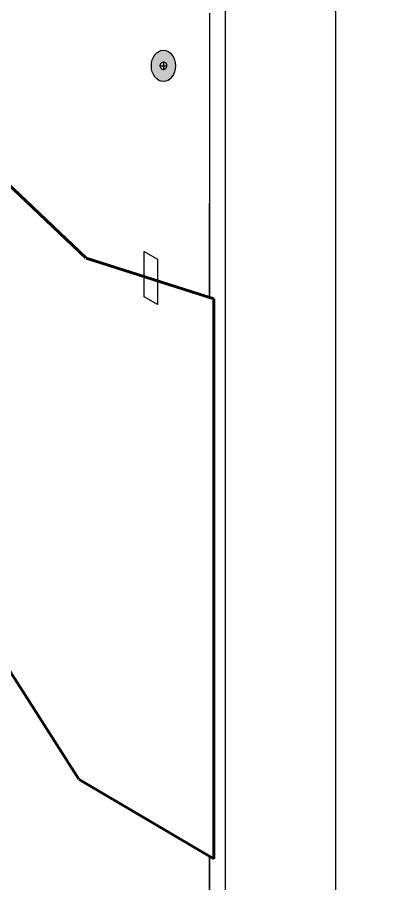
# Model space of a CAD drawing. Extents: x -1279 to 5791, y -3809 to 1769.
# Drawn here: x 1215.2 to 1331.4, y -2899.1 to -2635.9 of the extents above; entities that cross this region are included whole.
import ezdxf

# ---------------------------------------------------------------- set-up
doc = ezdxf.new("R2010")
doc.units = 0
doc.header["$MEASUREMENT"] = 0
doc.layers.add('G-ANNO-TTLB', color=7, linetype='Continuous', lineweight=0)
doc.layers.add('TYVEK', color=7, linetype='Continuous', lineweight=0)

# ---------------------------------------------------------------- blocks, each defined once
blk = doc.blocks.new('Block_110')
at = {"layer": 'TYVEK', "true_color": 0x003b71, "transparency": 33554687}
h = blk.add_hatch(color=156, dxfattribs=at)
h.dxf.hatch_style = 2
edge = h.paths.add_edge_path()
edge.add_ellipse((1259.63, -2650.68), major_axis=(0, 4.78), ratio=0.766948, start_angle=0, end_angle=360)
at = {"layer": 'TYVEK', "color": 18, "lineweight": 25, "true_color": 0x080808}
blk.add_line((1259.63, -2649.41), (1259.63, -2651.88), dxfattribs=at)
at = {"layer": 'TYVEK', "color": 18, "lineweight": 25, "true_color": 0x000000}
blk.add_line((1258.66, -2650.65), (1260.61, -2650.65), dxfattribs=at)
at = {"layer": 'TYVEK', "color": 8, "lineweight": 25, "true_color": 0x808080}
blk.add_lwpolyline([(1259.12, -2646.31)], dxfattribs=at)
at = {"layer": 'TYVEK', "color": 18, "lineweight": 25, "true_color": 0x000000}
for centre, major_axis, ratio in [((1259.63, -2650.68), (0, 4.78), 0.766948), ((1259.63, -2650.65), (0, 1.23), 0.788846)]:
    blk.add_ellipse(centre, major_axis=major_axis, ratio=ratio, dxfattribs=at)

msp = doc.modelspace()

# ---------------------------------------------------------------- hatches: boundary and pattern name
at = {"layer": 'G-ANNO-TTLB', "true_color": 0xff00ff, "transparency": 33554687}
h = msp.add_hatch(color=6, dxfattribs=at)
edge = h.paths.add_edge_path()
edge.add_spline(control_points=[(1773.02, -3692.6), (1773.02, -3692.6), (-1156.5, -3692.6), (-1156.5, -3692.6), (-1156.5, -3692.6), (-1156.5, -1235.6), (-1156.5, -1235.6), (-1156.5, -1235.6), (1773.02, -1235.6), (1773.02, -1235.6), (1773.02, -1235.6), (1773.02, -3692.6), (1773.02, -3692.6)], knot_values=[0, 0, 0, 0, 1, 1, 1, 2, 2, 2, 3, 3, 3, 4, 4, 4, 4], degree=3, periodic=0)
edge = h.paths.add_edge_path()
edge.add_spline(control_points=[(-1147.5, -1244.6), (-1147.5, -1244.6), (-1147.5, -3683.6), (-1147.5, -3683.6), (-1147.5, -3683.6), (1764.02, -3683.6), (1764.02, -3683.6), (1764.02, -3683.6), (1764.02, -1244.6), (1764.02, -1244.6), (1764.02, -1244.6), (-1147.5, -1244.6), (-1147.5, -1244.6)], knot_values=[0, 0, 0, 0, 1, 1, 1, 2, 2, 2, 3, 3, 3, 4, 4, 4, 4], degree=3, periodic=0)
edge.add_line((-1147.5, -1244.6), (-1147.5, -1244.6))

# ---------------------------------------------------------------- linework, layer by layer
at = {"layer": 'G-ANNO-TTLB'}
for points in [[(1773.02, -3692.6), (1773.02, -3692.6), (-1156.5, -3692.6), (-1156.5, -3692.6), (-1156.5, -3692.6), (-1156.5, -1235.6), (-1156.5, -1235.6), (-1156.5, -1235.6), (1773.02, -1235.6), (1773.02, -1235.6), (1773.02, -1235.6), (1773.02, -3692.6), (1773.02, -3692.6)], [(-1147.5, -1244.6), (-1147.5, -1244.6), (-1147.5, -3683.6), (-1147.5, -3683.6), (-1147.5, -3683.6), (1764.02, -3683.6), (1764.02, -3683.6), (1764.02, -3683.6), (1764.02, -1244.6), (1764.02, -1244.6), (1764.02, -1244.6), (-1147.5, -1244.6), (-1147.5, -1244.6)]]:
    msp.add_open_spline(points, degree=3, knots=[0, 0, 0, 0, 1, 1, 1, 2, 2, 2, 3, 3, 3, 4, 4, 4, 4], dxfattribs=at)
at = {"layer": 'TYVEK', "color": 33, "lineweight": 25, "true_color": 0xcc9966}
msp.add_line((1312.08, -3036.55), (1312.08, -2612.18), dxfattribs=at)
at = {"layer": 'TYVEK', "color": 2, "lineweight": 25, "true_color": 0xffff00}
for p, q in [((1278.45, -2726.38), (1278.45, -2631.88)), ((1273.64, -2721.09), (1273.64, -2692.43)), ((1278.45, -3056.24), (1278.45, -2719.39)), ((1273.64, -3059.02), (1273.64, -2890.78))]:
    msp.add_line(p, q, dxfattribs=at)
at = {"layer": 'TYVEK', "color": 18, "lineweight": 25, "true_color": 0x000000}
for p, q in [((1273.64, -2634.66), (1273.64, -2721.09)), ((1273.64, -2890.78), (1273.64, -3059.02))]:
    msp.add_line(p, q, dxfattribs=at)
at = {"layer": 'TYVEK', "color": 18, "lineweight": 60, "true_color": 0x000000}
for p, q in [((1236.03, -2708.99), (1211.91, -2686.1)), ((1236.16, -2709.07), (1274.91, -2721.49)), ((1274.91, -2891.61), (1274.91, -2721.49)), ((1233.88, -2867.41), (1209.89, -2829.93)), ((1234, -2867.49), (1274.91, -2891.61))]:
    msp.add_line(p, q, dxfattribs=at)
at = {"layer": 'TYVEK', "color": 2, "lineweight": 25, "true_color": 0xffff00}
msp.add_lwpolyline([(1253.78, -2720.82), (1253.78, -2707.06), (1257.82, -2709.38), (1257.82, -2723.14)], close=True, dxfattribs=at)

# ---------------------------------------------------------------- block references
at = {"layer": 'TYVEK'}
msp.add_blockref('Block_110', (0, 0), dxfattribs=at)

doc.saveas('drawing.dxf')
